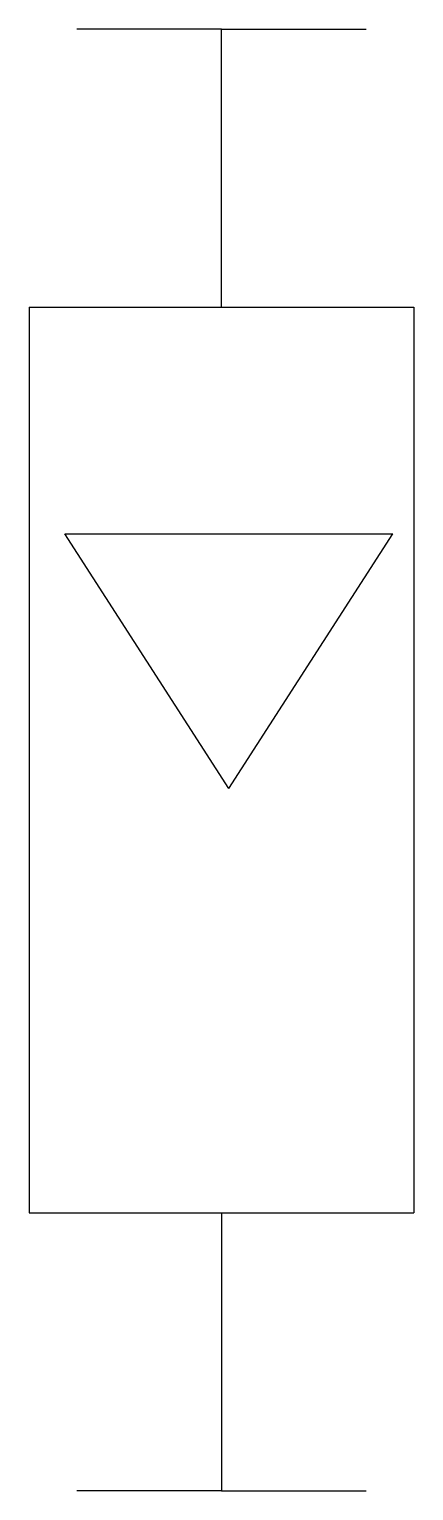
# Model space of a CAD drawing. Header units: metres. Extents: x 109714 to 109979, y -141818 to -140810.
import ezdxf

# ---------------------------------------------------------------- set-up
doc = ezdxf.new("R2010")
doc.units = ezdxf.units.M
doc.layers.add('DET1', color=1, linetype='Continuous')

msp = doc.modelspace()

# ---------------------------------------------------------------- linework, layer by layer
at = {"layer": 'DET1'}
for p, q in [((109846.74, -140810.06), (109746.97, -140810.06)), ((109846.74, -141001.8), (109846.74, -140810.06)), ((109846.74, -140810.06), (109946.51, -140810.06)), ((109714.1, -141001.8), (109979.38, -141001.8)), ((109714.1, -141001.8), (109714.1, -141626.33)), ((109979.38, -141001.8), (109979.38, -141626.33)), ((109738.59, -141158.11), (109965.02, -141158.11)), ((109851.8, -141333.78), (109738.59, -141158.11)), ((109851.8, -141333.78), (109965.02, -141158.11)), ((109714.1, -141626.33), (109979.38, -141626.33)), ((109846.74, -141626.33), (109846.74, -141818.07)), ((109846.74, -141818.07), (109746.97, -141818.07)), ((109846.74, -141818.07), (109946.51, -141818.07))]:
    msp.add_line(p, q, dxfattribs=at)

doc.saveas('drawing.dxf')
